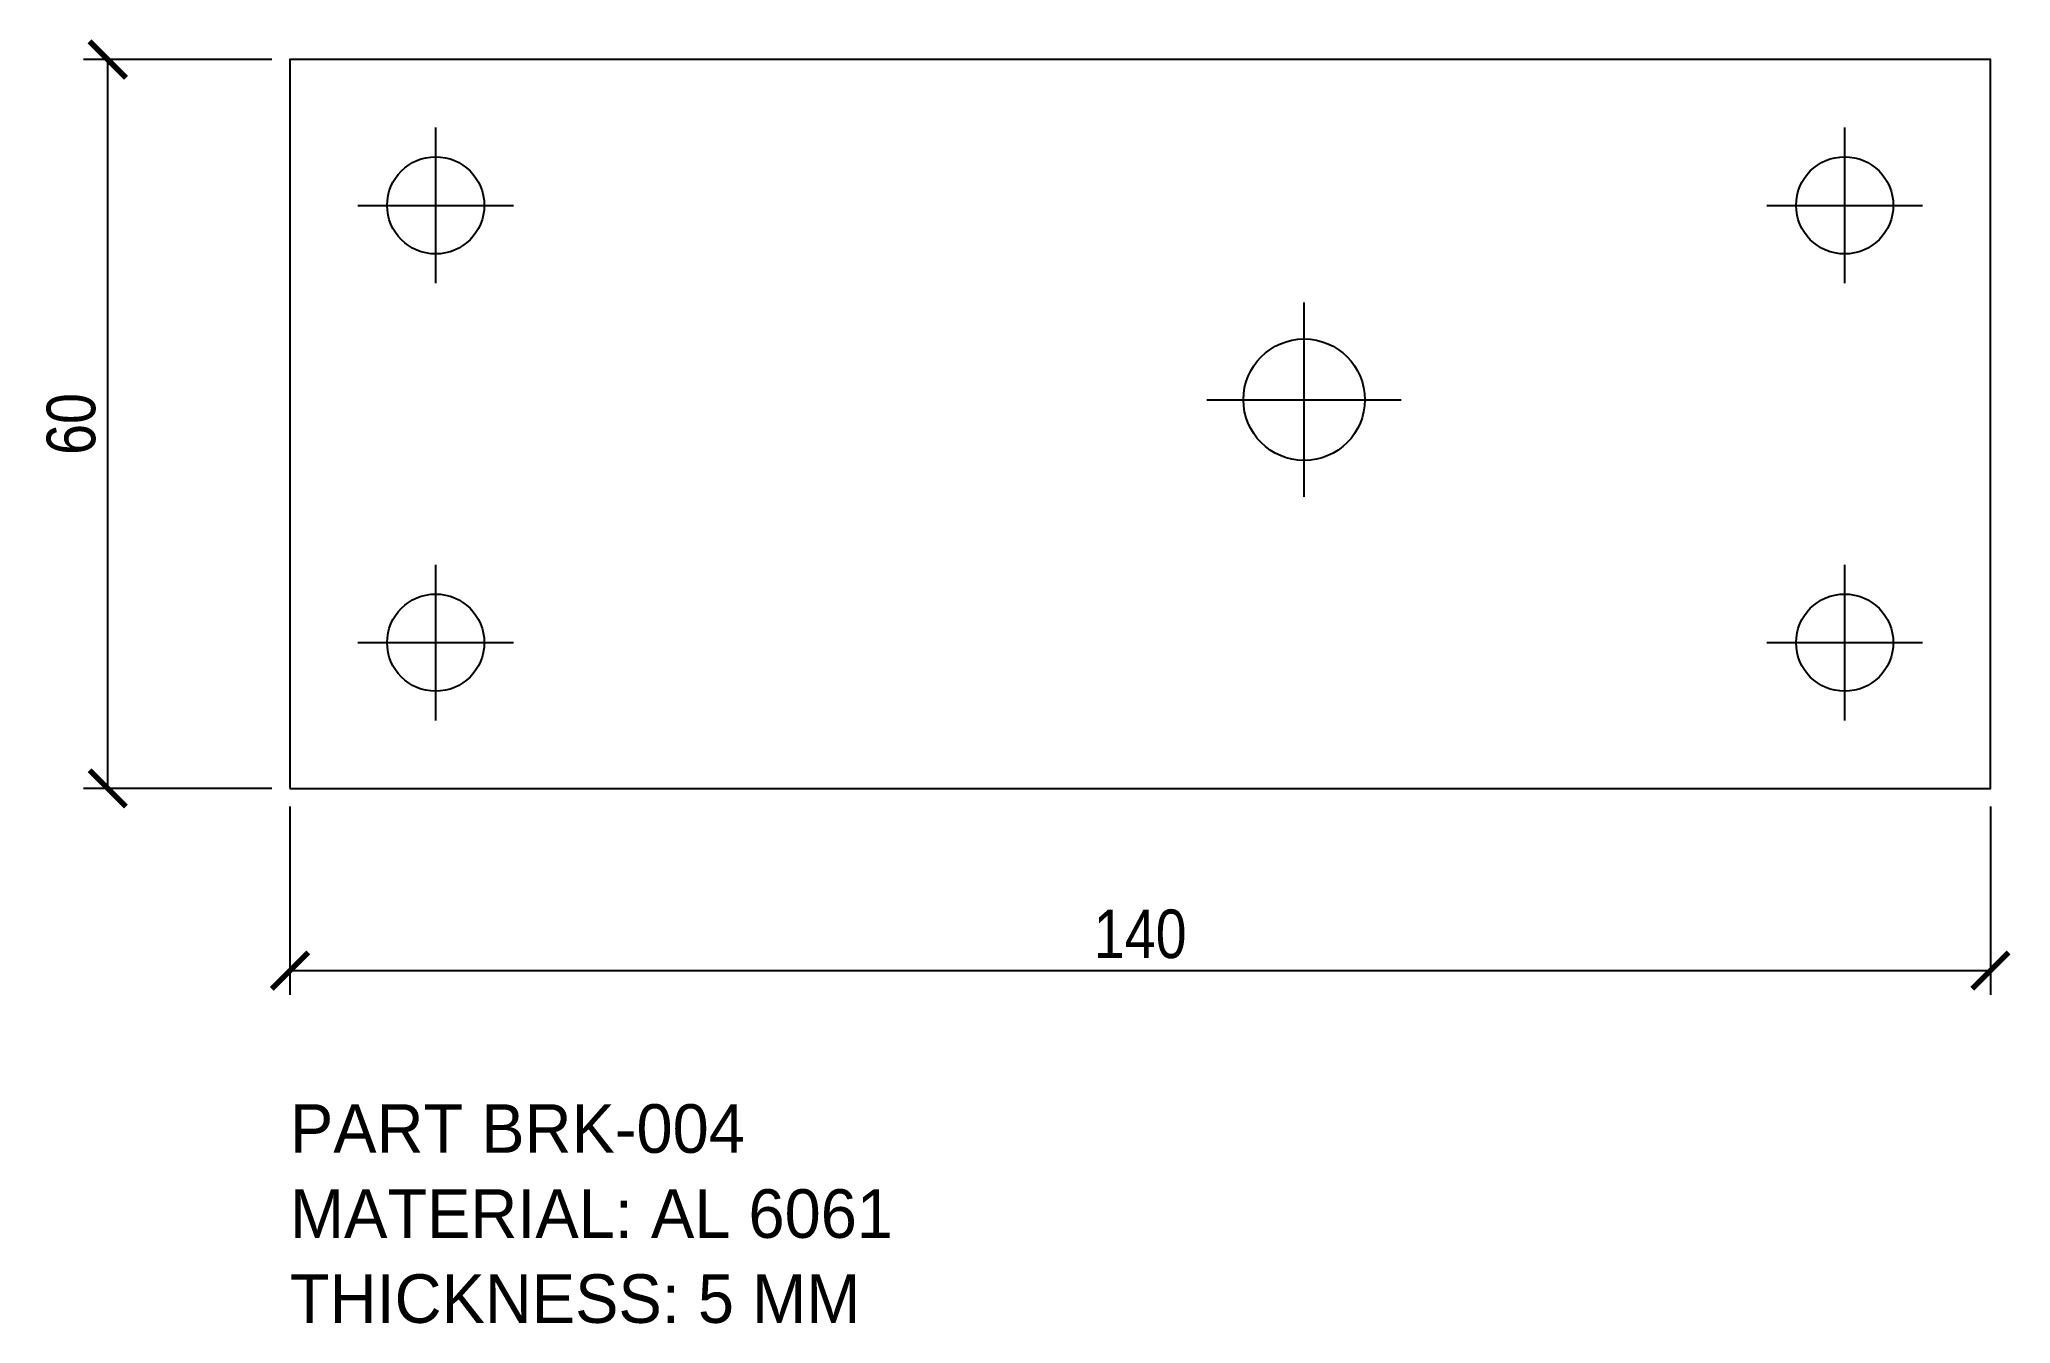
# Model space of a CAD drawing. Header units: millimetres. Extents: x -21 to 142, y -44 to 62.
import ezdxf

# ---------------------------------------------------------------- set-up
doc = ezdxf.new("R2010")
doc.units = ezdxf.units.MM
for name, color, linetype in [('ANNOTATION', 6, 'Continuous'), ('CENTERLINES', 4, 'Continuous'), ('DIMENSIONS', 8, 'Continuous'), ('HOLES', 1, 'Continuous'), ('OUTLINE', 7, 'Continuous')]:
    doc.layers.add(name, color=color, linetype=linetype)
doc.styles.add('OpenSansCondensed-Light', font='OpenSansCondensed-Light.ttf')
doc.dimstyles.new('EZDXF', dxfattribs={"dimtxt": 0.25, "dimasz": 0.175, "dimexe": 0.375, "dimexo": 0.125, "dimgap": 0.1, "dimtad": 1, "dimlfac": 100, "dimzin": 12, "dimdsep": 46, "dimtxsty": 'OpenSansCondensed-Light', "dimblk": 'ARCHTICK', "dimcen": 2.5, "dimazin": 3, "dimtfac": 0.5, "dimtmove": 2, "dimatfit": 3})

# ---------------------------------------------------------------- blocks, each defined once
blk = doc.blocks.new('_ARCHTICK')
at = {"color": 0, "linetype": 'BYBLOCK', "const_width": 0.15}
blk.add_lwpolyline([(-0.5, -0.5), (0.5, 0.5)], dxfattribs=at)

msp = doc.modelspace()

# ---------------------------------------------------------------- linework, layer by layer
at = {"layer": 'CENTERLINES'}
for p, q in [((12, 41.6), (12, 54.4)), ((128, 41.6), (128, 54.4)), ((5.6, 48), (18.4, 48)), ((121.6, 48), (134.4, 48)), ((83.5, 24), (83.5, 40)), ((75.5, 32), (91.5, 32)), ((12, 5.6), (12, 18.4)), ((128, 5.6), (128, 18.4)), ((5.6, 12), (18.4, 12)), ((121.6, 12), (134.4, 12))]:
    msp.add_line(p, q, dxfattribs=at)
at = {"layer": 'HOLES'}
for centre, radius in [((12, 48), 4), ((128, 48), 4), ((83.5, 32), 5), ((12, 12), 4), ((128, 12), 4)]:
    msp.add_circle(centre, radius, dxfattribs=at)
at = {"layer": 'OUTLINE'}
msp.add_lwpolyline([(0, 0), (140, 0), (140, 60), (0, 60)], close=True, dxfattribs=at)

# ---------------------------------------------------------------- texts
at = {"layer": 'ANNOTATION'}
for s, p in [('PART BRK-004', (0, -30)), ('MATERIAL: AL 6061', (0, -37)), ('THICKNESS: 5 MM', (0, -44))]:
    msp.add_text(s, height=4, dxfattribs=at).set_placement(p)

# ---------------------------------------------------------------- dimensions: what is measured, and where the dimension line sits
at = {"layer": 'DIMENSIONS'}
msp.add_linear_dim(base=(-15, 0), p1=(0, 0), p2=(0, 60), angle=90, dimstyle='EZDXF', override={"dimtxt": 4, "dimasz": 3, "dimexe": 2, "dimexo": 1.5, "dimgap": 1, "dimlfac": 1}, dxfattribs=at).render()
msp.add_linear_dim(base=(0, -15), p1=(0, 0), p2=(140, 0), dimstyle='EZDXF', override={"dimtxt": 4, "dimasz": 3, "dimexe": 2, "dimexo": 1.5, "dimgap": 1, "dimlfac": 1}, dxfattribs=at).render()

doc.saveas('drawing.dxf')
